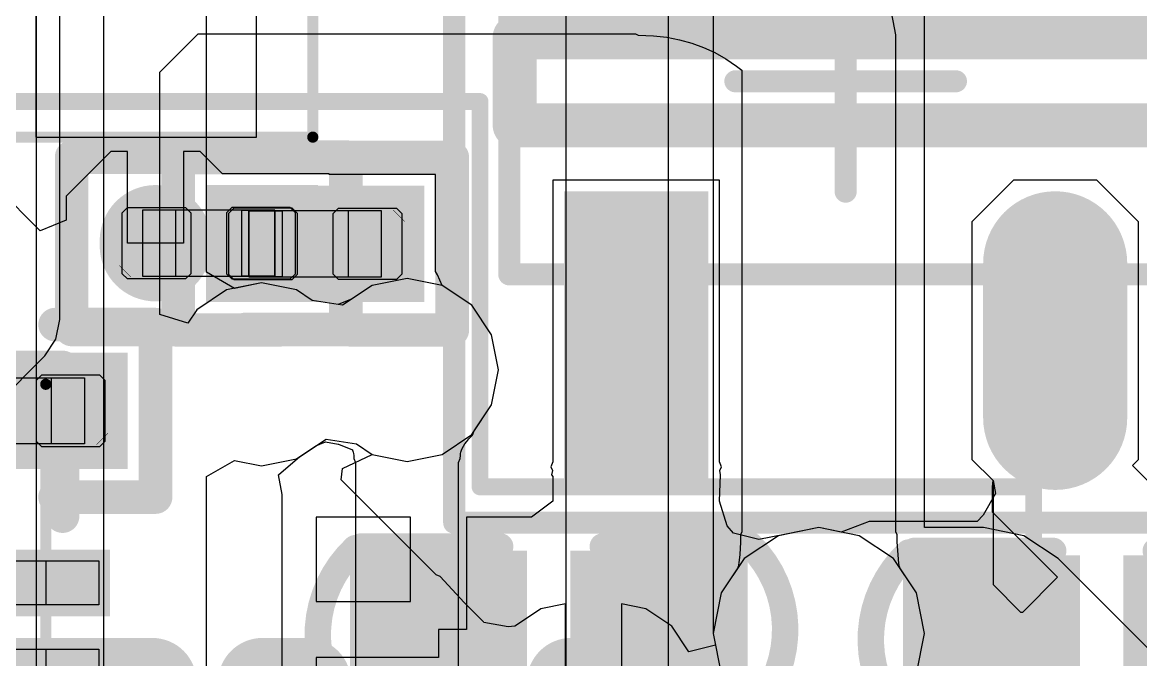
# Model space of a CAD drawing. Header units: millimetres. Extents: x 0 to 11.7, y 0 to 8.3.
# Drawn here: x 5.5896 to 5.7892, y 3.1336 to 3.2473 of the extents above; entities that cross this region are included whole.
import ezdxf

# ---------------------------------------------------------------- set-up
doc = ezdxf.new("R2010")
doc.units = ezdxf.units.MM
doc.header["$MEASUREMENT"] = 0
for name, color, linetype in [('BottomLayer', 5, 'Continuous'), ('BottomOverlay', 54, 'Continuous'), ('BottomPaste', 16, 'Continuous'), ('BottomSolder', 6, 'Continuous'), ('ConnectLayer', 7, 'Continuous'), ('Mechanical13', 56, 'Continuous'), ('Mechanical15', 56, 'Continuous'), ('Mechanical4', 56, 'Continuous'), ('Mechanical5', 56, 'Continuous'), ('TopLayer', 1, 'Continuous'), ('TopOverlay', 2, 'Continuous'), ('TopPaste', 8, 'Continuous'), ('TopSolder', 216, 'Continuous')]:
    doc.layers.add(name, color=color, linetype=linetype)

# ---------------------------------------------------------------- blocks, each defined once
blk = doc.blocks.new('C0402_B_7')
at = {"layer": 'BottomLayer'}
for points in [[(0.01168, 0.0059), (0.01168, 0.02952), (-0.0084, 0.0059), (-0.0084, 0.02952)], [(0.01168, -0.03347), (0.01168, -0.00985), (-0.0084, -0.03347), (-0.0084, -0.00985)]]:
    blk.add_solid(points, dxfattribs=at)
at = {"layer": 'BottomOverlay', "const_width": 0.00472}
for points in [[(-0.01436, 0.03303, -0.424007), (0.01615, 0.03252)], [(0.01664, -0.03797, -0.424007), (-0.01387, -0.03746)]]:
    blk.add_lwpolyline(points, format="xyb", dxfattribs=at)
at = {"layer": 'BottomOverlay', "const_width": 0.00236}
for points in [[(-0.01554, 0.03303, 1), (-0.01318, 0.03303, 1)], [(0.01497, 0.03252, 1), (0.01733, 0.03252, 1)], [(-0.01535, 0.03149, 1), (-0.01299, 0.03149, 1)], [(0.01527, 0.03149, 1), (0.01763, 0.03149, 1)], [(-0.01535, 0.00669, 1), (-0.01299, 0.00669, 1)], [(0.01527, 0.00669, 1), (0.01763, 0.00669, 1)], [(-0.01535, -0.01163, 1), (-0.01299, -0.01163, 1)], [(0.01527, -0.01163, 1), (0.01763, -0.01163, 1)], [(-0.01535, -0.03644, 1), (-0.01299, -0.03644, 1)], [(-0.01505, -0.03746, 1), (-0.01269, -0.03746, 1)], [(0.01527, -0.03644, 1), (0.01763, -0.03644, 1)], [(0.01546, -0.03797, 1), (0.01782, -0.03797, 1)]]:
    blk.add_lwpolyline(points, format="xyb", close=True, dxfattribs=at)
at = {"layer": 'BottomOverlay', "const_width": 0.00472}
for points in [[(-0.01417, 0.03149), (-0.01417, 0.00669)], [(0.01645, 0.03149), (0.01645, 0.00669)], [(-0.01417, -0.01163), (-0.01417, -0.03644)], [(0.01645, -0.01163), (0.01645, -0.03644)]]:
    blk.add_lwpolyline(points, dxfattribs=at)
at = {"layer": 'BottomPaste'}
for points in [[(0.01168, 0.0059), (0.01168, 0.02952), (-0.0084, 0.0059), (-0.0084, 0.02952)], [(0.01168, -0.03347), (0.01168, -0.00985), (-0.0084, -0.03347), (-0.0084, -0.00985)]]:
    blk.add_solid(points, dxfattribs=at)
at = {"layer": 'BottomSolder'}
for points in [[(0.01568, 0.0019), (0.01568, 0.03352), (-0.0124, 0.0019), (-0.0124, 0.03352)], [(0.01568, -0.03747), (0.01568, -0.00585), (-0.0124, -0.03747), (-0.0124, -0.00585)]]:
    blk.add_solid(points, dxfattribs=at)
blk = doc.blocks.new('C0402_B_8')
at = {"layer": 'BottomLayer'}
for points in [[(0.01168, 0.0059), (0.01168, 0.02952), (-0.0084, 0.0059), (-0.0084, 0.02952)], [(0.01168, -0.03347), (0.01168, -0.00985), (-0.0084, -0.03347), (-0.0084, -0.00985)]]:
    blk.add_solid(points, dxfattribs=at)
at = {"layer": 'BottomOverlay', "const_width": 0.00472}
for points in [[(-0.01436, 0.03303, -0.424007), (0.01615, 0.03252)], [(0.01664, -0.03797, -0.424007), (-0.01387, -0.03746)]]:
    blk.add_lwpolyline(points, format="xyb", dxfattribs=at)
at = {"layer": 'BottomOverlay', "const_width": 0.00236}
for points in [[(-0.01554, 0.03303, 1), (-0.01318, 0.03303, 1)], [(0.01497, 0.03252, 1), (0.01733, 0.03252, 1)], [(-0.01535, 0.03149, 1), (-0.01299, 0.03149, 1)], [(0.01527, 0.03149, 1), (0.01763, 0.03149, 1)], [(-0.01535, 0.00669, 1), (-0.01299, 0.00669, 1)], [(0.01527, 0.00669, 1), (0.01763, 0.00669, 1)], [(-0.01535, -0.01163, 1), (-0.01299, -0.01163, 1)], [(0.01527, -0.01163, 1), (0.01763, -0.01163, 1)], [(-0.01535, -0.03644, 1), (-0.01299, -0.03644, 1)], [(-0.01505, -0.03746, 1), (-0.01269, -0.03746, 1)], [(0.01527, -0.03644, 1), (0.01763, -0.03644, 1)], [(0.01546, -0.03797, 1), (0.01782, -0.03797, 1)]]:
    blk.add_lwpolyline(points, format="xyb", close=True, dxfattribs=at)
at = {"layer": 'BottomOverlay', "const_width": 0.00472}
for points in [[(-0.01417, 0.03149), (-0.01417, 0.00669)], [(0.01645, 0.03149), (0.01645, 0.00669)], [(-0.01417, -0.01163), (-0.01417, -0.03644)], [(0.01645, -0.01163), (0.01645, -0.03644)]]:
    blk.add_lwpolyline(points, dxfattribs=at)
at = {"layer": 'BottomPaste'}
for points in [[(0.01168, 0.0059), (0.01168, 0.02952), (-0.0084, 0.0059), (-0.0084, 0.02952)], [(0.01168, -0.03347), (0.01168, -0.00985), (-0.0084, -0.03347), (-0.0084, -0.00985)]]:
    blk.add_solid(points, dxfattribs=at)
at = {"layer": 'BottomSolder'}
for points in [[(0.01568, 0.0019), (0.01568, 0.03352), (-0.0124, 0.0019), (-0.0124, 0.03352)], [(0.01568, -0.03747), (0.01568, -0.00585), (-0.0124, -0.03747), (-0.0124, -0.00585)]]:
    blk.add_solid(points, dxfattribs=at)
blk = doc.blocks.new('TPS61040_B_31')
at = {"layer": 'BottomLayer', "const_width": 0.01772}
blk.add_lwpolyline([(0.06204, 0.0379), (0.03448, 0.0379)], dxfattribs=at)
at = {"layer": 'BottomLayer', "const_width": 0.00886}
for points in [[(0.03005, 0.0379, 1), (0.03891, 0.0379, 1)], [(0.05761, 0.0379, 1), (0.06647, 0.0379, 1)]]:
    blk.add_lwpolyline(points, format="xyb", close=True, dxfattribs=at)
at = {"layer": 'BottomLayer'}
for points in [[(-0.0669, 0.04676), (-0.0669, 0.02904), (-0.02162, 0.04676), (-0.02162, 0.02904)], [(-0.0669, 0.00936), (-0.0669, -0.00836), (-0.02162, 0.00936), (-0.02162, -0.00836)], [(-0.0669, -0.02804), (-0.0669, -0.04576), (-0.02162, -0.02804), (-0.02162, -0.04576)], [(0.02562, -0.02804), (0.02562, -0.04576), (0.0709, -0.02804), (0.0709, -0.04576)]]:
    blk.add_solid(points, dxfattribs=at)
at = {"layer": 'BottomOverlay', "const_width": 0.00787}
for points in [[(0.00987, 0.05956), (-0.00587, 0.05956)], [(-0.00587, -0.05856), (-0.00587, 0.05956)], [(0.00987, -0.05856), (0.00987, 0.05956)], [(0.00987, -0.05856), (-0.00587, -0.05856)]]:
    blk.add_lwpolyline(points, dxfattribs=at)
at = {"layer": 'BottomOverlay'}
for points, const_width in [([(-0.00784, 0.05956, 1), (-0.00391, 0.05956, 1)], 0.00394), ([(-0.00784, 0.05956, 1), (-0.00391, 0.05956, 1)], 0.00394), ([(0.00791, 0.05956, 1), (0.01184, 0.05956, 1)], 0.00394), ([(0.00791, 0.05956, 1), (0.01184, 0.05956, 1)], 0.00394), ([(-0.00784, -0.05856, 1), (-0.00391, -0.05856, 1)], 0.00394), ([(-0.00784, -0.05856, 1), (-0.00391, -0.05856, 1)], 0.00394), ([(0.00791, -0.05856, 1), (0.01184, -0.05856, 1)], 0.00394), ([(0.00791, -0.05856, 1), (0.01184, -0.05856, 1)], 0.00394), ([(-0.03934, -0.07037, 1), (-0.04918, -0.07037, 1)], 0.00984), ([(-0.05164, -0.07037, 1), (-0.04672, -0.07037, 1)], 0.00492), ([(-0.0418, -0.07037, 1), (-0.03688, -0.07037, 1)], 0.00492)]:
    blk.add_lwpolyline(points, format="xyb", close=True, dxfattribs=dict(at, const_width=const_width))
at = {"layer": 'BottomPaste', "const_width": 0.01772}
blk.add_lwpolyline([(0.06204, 0.0379), (0.03448, 0.0379)], dxfattribs=at)
at = {"layer": 'BottomPaste', "const_width": 0.00886}
for points in [[(0.03005, 0.0379, 1), (0.03891, 0.0379, 1)], [(0.05761, 0.0379, 1), (0.06647, 0.0379, 1)]]:
    blk.add_lwpolyline(points, format="xyb", close=True, dxfattribs=at)
at = {"layer": 'BottomPaste'}
for points in [[(-0.0669, 0.04676), (-0.0669, 0.02904), (-0.02162, 0.04676), (-0.02162, 0.02904)], [(-0.0669, 0.00936), (-0.0669, -0.00836), (-0.02162, 0.00936), (-0.02162, -0.00836)], [(-0.0669, -0.02804), (-0.0669, -0.04576), (-0.02162, -0.02804), (-0.02162, -0.04576)], [(0.02562, -0.02804), (0.02562, -0.04576), (0.0709, -0.02804), (0.0709, -0.04576)]]:
    blk.add_solid(points, dxfattribs=at)
at = {"layer": 'BottomSolder', "const_width": 0.02572}
blk.add_lwpolyline([(0.06204, 0.0379), (0.03448, 0.0379)], dxfattribs=at)
at = {"layer": 'BottomSolder', "const_width": 0.01286}
for points in [[(0.02805, 0.0379, 1), (0.04091, 0.0379, 1)], [(0.05561, 0.0379, 1), (0.06847, 0.0379, 1)]]:
    blk.add_lwpolyline(points, format="xyb", close=True, dxfattribs=at)
at = {"layer": 'BottomSolder'}
for points in [[(-0.0709, 0.05076), (-0.0709, 0.02504), (-0.01762, 0.05076), (-0.01762, 0.02504)], [(-0.0709, 0.01336), (-0.0709, -0.01236), (-0.01762, 0.01336), (-0.01762, -0.01236)], [(-0.0709, -0.02404), (-0.0709, -0.04976), (-0.01762, -0.02404), (-0.01762, -0.04976)], [(0.02162, -0.02404), (0.02162, -0.04976), (0.0749, -0.02404), (0.0749, -0.04976)]]:
    blk.add_solid(points, dxfattribs=at)
at = {"layer": 'Mechanical13', "const_width": 0.00394}
for points in [[(-0.03245, -0.05954), (-0.03245, 0.06054)], [(0.03645, 0.06054), (-0.03245, 0.06054)], [(0.03645, -0.05954), (0.03645, 0.06054)], [(0.03645, -0.05954), (-0.03245, -0.05954)]]:
    blk.add_lwpolyline(points, dxfattribs=at)
at = {"layer": 'Mechanical13', "const_width": 0.00197}
for points in [[(-0.03343, 0.06054, 1), (-0.03146, 0.06054, 1)], [(-0.03343, 0.06054, 1), (-0.03146, 0.06054, 1)], [(0.03546, 0.06054, 1), (0.03743, 0.06054, 1)], [(0.03546, 0.06054, 1), (0.03743, 0.06054, 1)], [(-0.03343, -0.05954, 1), (-0.03146, -0.05954, 1)], [(-0.03343, -0.05954, 1), (-0.03146, -0.05954, 1)], [(0.03546, -0.05954, 1), (0.03743, -0.05954, 1)], [(0.03546, -0.05954, 1), (0.03743, -0.05954, 1)]]:
    blk.add_lwpolyline(points, format="xyb", close=True, dxfattribs=at)
at = {"layer": 'Mechanical15', "const_width": 0.00394}
for points in [[(-0.07674, -0.06938), (-0.07674, 0.07038)], [(0.08074, 0.07038), (-0.07674, 0.07038)], [(0.08074, -0.06938), (0.08074, 0.07038)], [(0.002, -0.01919), (0.002, 0.02019)], [(0.02169, 0.0005), (-0.01768, 0.0005)], [(0.08074, -0.06938), (-0.07674, -0.06938)]]:
    blk.add_lwpolyline(points, dxfattribs=at)
at = {"layer": 'Mechanical15', "const_width": 0.00197}
for points in [[(-0.07772, 0.07038, 1), (-0.07576, 0.07038, 1)], [(-0.07772, 0.07038, 1), (-0.07576, 0.07038, 1)], [(0.07976, 0.07038, 1), (0.08172, 0.07038, 1)], [(0.07976, 0.07038, 1), (0.08172, 0.07038, 1)], [(0.00102, 0.02019, 1), (0.00298, 0.02019, 1)], [(-0.01867, 0.0005, 1), (-0.0167, 0.0005, 1)], [(0.0207, 0.0005, 1), (0.02267, 0.0005, 1)], [(0.00102, -0.01919, 1), (0.00298, -0.01919, 1)], [(-0.07772, -0.06938, 1), (-0.07576, -0.06938, 1)], [(-0.07772, -0.06938, 1), (-0.07576, -0.06938, 1)], [(0.07976, -0.06938, 1), (0.08172, -0.06938, 1)], [(0.07976, -0.06938, 1), (0.08172, -0.06938, 1)]]:
    blk.add_lwpolyline(points, format="xyb", close=True, dxfattribs=at)
blk = doc.blocks.new('QFN_56_L7_0_W7_0_P0_40_TL_EP4_0_B_58')
at = {"layer": 'BottomLayer'}
for points in [[(0.0857, -0.15092), (0.09357, -0.15092), (0.0857, -0.12474), (0.09357, -0.12474)], [(0.10145, -0.15092), (0.10932, -0.15092), (0.10145, -0.12474), (0.10932, -0.12474)]]:
    blk.add_solid(points, dxfattribs=at)
at = {"layer": 'BottomOverlay', "const_width": 0.006}
for points in [[(0.14382, -0.11795), (0.14382, -0.14448)], [(0.1173, -0.14448), (0.14382, -0.14448)]]:
    blk.add_lwpolyline(points, dxfattribs=at)
at = {"layer": 'BottomOverlay', "const_width": 0.003}
for points in [[(0.1158, -0.14448, 1), (0.1188, -0.14448, 1)], [(0.14232, -0.14448, 1), (0.14532, -0.14448, 1)], [(0.14232, -0.14448, 1), (0.14532, -0.14448, 1)]]:
    blk.add_lwpolyline(points, format="xyb", close=True, dxfattribs=at)
at = {"layer": 'BottomPaste'}
for p, q in [((0.09357, -0.12474), (0.09357, -0.15092)), ((0.10145, -0.15092), (0.10145, -0.12474)), ((0.10932, -0.12474), (0.10932, -0.15092)), ((0.09357, -0.15092), (0.0857, -0.15092)), ((0.10932, -0.15092), (0.10145, -0.15092))]:
    blk.add_line(p, q, dxfattribs=at)
at = {"layer": 'BottomSolder'}
for points in [[(0.0837, -0.15292), (0.09557, -0.15292), (0.0837, -0.12274), (0.09557, -0.12274)], [(0.09945, -0.15292), (0.11132, -0.15292), (0.09945, -0.12274), (0.11132, -0.12274)]]:
    blk.add_solid(points, dxfattribs=at)
at = {"layer": 'Mechanical15'}
for p, q in [((0.09358, -0.12573), (0.09358, -0.14148)), ((0.10145, -0.14148), (0.10145, -0.12573)), ((0.10932, -0.12573), (0.10932, -0.14148)), ((0.09358, -0.14148), (0.0857, -0.14148)), ((0.10932, -0.14148), (0.10145, -0.14148))]:
    blk.add_line(p, q, dxfattribs=at)
at = {"layer": 'Mechanical15', "const_width": 0.002}
for points in [[(0.14082, 0.13411), (0.14082, -0.14148)], [(-0.13477, -0.14148), (0.14082, -0.14148)]]:
    blk.add_lwpolyline(points, dxfattribs=at)
at = {"layer": 'Mechanical15', "const_width": 0.001}
blk.add_lwpolyline([(0.14032, -0.14148, 1), (0.14132, -0.14148, 1)], format="xyb", close=True, dxfattribs=at)
blk.add_lwpolyline([(0.14032, -0.14148, 1), (0.14132, -0.14148, 1)], format="xyb", close=True, dxfattribs=at)
blk = doc.blocks.new('TF_SMD_H2_8____B_64')
at = {"layer": 'Mechanical15'}
for p, q in [((0.1898, 0.03515), (0.1898, -0.08296)), ((0.22917, -0.08296), (0.22917, 0.03515)), ((0.1898, -0.08296), (0.1898, -0.08296)), ((0.1898, -0.08296), (0.22917, -0.08296))]:
    blk.add_line(p, q, dxfattribs=at)
at = {"layer": 'Mechanical15', "const_width": 0.002}
for points in [[(0.23921, -0.08296), (0.23921, 0.09815)], [(-0.21, -0.08296), (0.23921, -0.08296)]]:
    blk.add_lwpolyline(points, dxfattribs=at)
at = {"layer": 'Mechanical15', "const_width": 0.001}
blk.add_lwpolyline([(0.23871, -0.08296, 1), (0.23971, -0.08296, 1)], format="xyb", close=True, dxfattribs=at)
blk.add_lwpolyline([(0.23871, -0.08296, 1), (0.23971, -0.08296, 1)], format="xyb", close=True, dxfattribs=at)
blk = doc.blocks.new('LCD_240_240_76')
at = {"layer": 'TopSolder', "const_width": 0.00794}
for points in [[(-0.14385, 0.41615, 1), (-0.13591, 0.41615, 1)], [(-0.12416, 0.41615, 1), (-0.11623, 0.41615, 1)], [(-0.11629, 0.41615, 1), (-0.10835, 0.41615, 1)], [(-0.09661, 0.41615, 1), (-0.08867, 0.41615, 1)], [(-0.08873, 0.41615, 1), (-0.08079, 0.41615, 1)], [(-0.06905, 0.41615, 1), (-0.06111, 0.41615, 1)], [(-0.06117, 0.41615, 1), (-0.05324, 0.41615, 1)], [(-0.04149, 0.41615, 1), (-0.03355, 0.41615, 1)], [(-0.03361, 0.41615, 1), (-0.02568, 0.41615, 1)]]:
    blk.add_lwpolyline(points, format="xyb", close=True, dxfattribs=at)
at = {"layer": 'TopSolder'}
for points in [[(-0.1202, 0.30109), (-0.11232, 0.30109), (-0.1202, 0.42409), (-0.11232, 0.42409)], [(-0.09264, 0.30109), (-0.08476, 0.30109), (-0.09264, 0.42409), (-0.08476, 0.42409)], [(-0.06508, 0.30109), (-0.0572, 0.30109), (-0.06508, 0.42409), (-0.0572, 0.42409)], [(-0.03752, 0.30109), (-0.02964, 0.30109), (-0.03752, 0.42409), (-0.02964, 0.42409)]]:
    blk.add_solid(points, dxfattribs=at)
blk = doc.blocks.new('R0201_77')
at = {"layer": 'Mechanical15', "const_width": 0.0001}
blk.add_lwpolyline([(0.01465, -0.006), (0.01665, -0.004)], dxfattribs=at)
at = {"layer": 'Mechanical15', "const_width": 0.00005}
for points in [[(0.01662, -0.004, 1), (0.01667, -0.004, 1)], [(0.01462, -0.006, 1), (0.01467, -0.006, 1)]]:
    blk.add_lwpolyline(points, format="xyb", close=True, dxfattribs=at)
at = {"layer": 'Mechanical4'}
for p, q in [((-0.01111, 0.00591), (0.01252, 0.00591)), ((-0.01111, -0.0059), (-0.01111, 0.00591)), ((0.01252, 0.00591), (0.01252, -0.0059)), ((0.01252, -0.0059), (-0.01111, -0.0059))]:
    blk.add_line(p, q, dxfattribs=at)
at = {"layer": 'Mechanical5'}
for p, q in [((-0.0052, 0.00591), (-0.01111, 0.00591)), ((-0.01111, 0.00591), (-0.01111, -0.0059)), ((-0.0052, -0.0059), (-0.0052, 0.00591)), ((0.00661, 0.00591), (0.01252, 0.00591)), ((0.00661, -0.0059), (0.00661, 0.00591)), ((0.01252, 0.00591), (0.01252, -0.0059)), ((-0.01111, -0.0059), (-0.0052, -0.0059)), ((0.01252, -0.0059), (0.00661, -0.0059))]:
    blk.add_line(p, q, dxfattribs=at)
at = {"layer": 'TopLayer'}
for points in [[(-0.01477, -0.00638), (-0.00284, -0.00638), (-0.01477, 0.00638), (-0.00284, 0.00638)], [(0.00425, -0.00638), (0.01618, -0.00638), (0.00425, 0.00638), (0.01618, 0.00638)]]:
    blk.add_solid(points, dxfattribs=at)
at = {"layer": 'TopOverlay', "const_width": 0.006}
for points in [[(-0.02377, 0.01538), (-0.00584, 0.01538)], [(-0.02377, -0.01538), (-0.02377, 0.01538)], [(0.00725, 0.01538), (0.02518, 0.01538)], [(0.02518, -0.01538), (0.02518, 0.01538)], [(-0.02377, -0.01538), (-0.00584, -0.01538)], [(0.00725, -0.01538), (0.02518, -0.01538)]]:
    blk.add_lwpolyline(points, dxfattribs=at)
at = {"layer": 'TopOverlay', "const_width": 0.003}
for points in [[(-0.02527, 0.01538, 1), (-0.02227, 0.01538, 1)], [(-0.02527, 0.01538, 1), (-0.02227, 0.01538, 1)], [(-0.00734, 0.01538, 1), (-0.00434, 0.01538, 1)], [(0.00575, 0.01538, 1), (0.00875, 0.01538, 1)], [(0.02368, 0.01538, 1), (0.02668, 0.01538, 1)], [(0.02368, 0.01538, 1), (0.02668, 0.01538, 1)], [(-0.02527, -0.01538, 1), (-0.02227, -0.01538, 1)], [(-0.02527, -0.01538, 1), (-0.02227, -0.01538, 1)], [(-0.00734, -0.01538, 1), (-0.00434, -0.01538, 1)], [(0.00575, -0.01538, 1), (0.00875, -0.01538, 1)], [(0.02368, -0.01538, 1), (0.02668, -0.01538, 1)], [(0.02368, -0.01538, 1), (0.02668, -0.01538, 1)]]:
    blk.add_lwpolyline(points, format="xyb", close=True, dxfattribs=at)
at = {"layer": 'TopPaste'}
for p, q in [((-0.01477, 0.00543), (-0.01383, 0.00638)), ((-0.01383, 0.00638), (-0.00343, 0.00638)), ((-0.00343, 0.00638), (-0.00248, 0.00543)), ((0.00484, 0.00638), (0.00389, 0.00543)), ((0.01524, 0.00638), (0.00484, 0.00638)), ((0.01618, 0.00543), (0.01524, 0.00638)), ((-0.01477, -0.00543), (-0.01477, 0.00543)), ((-0.00248, 0.00543), (-0.00248, -0.00543)), ((0.00389, 0.00543), (0.00389, -0.00543)), ((0.01618, -0.00543), (0.01618, 0.00543)), ((-0.01383, -0.00638), (-0.01477, -0.00543)), ((-0.00248, -0.00543), (-0.00343, -0.00638)), ((0.00389, -0.00543), (0.00484, -0.00638)), ((0.01524, -0.00638), (0.01618, -0.00543)), ((-0.00343, -0.00638), (-0.01383, -0.00638)), ((0.00484, -0.00638), (0.01524, -0.00638))]:
    blk.add_line(p, q, dxfattribs=at)
for points in [[(-0.01477, -0.00638), (-0.00284, -0.00638), (-0.01477, 0.00638), (-0.00284, 0.00638)], [(0.00425, -0.00638), (0.01618, -0.00638), (0.00425, 0.00638), (0.01618, 0.00638)]]:
    blk.add_solid(points, dxfattribs=at)
at = {"layer": 'TopSolder'}
for points in [[(-0.01877, -0.01038), (0.00116, -0.01038), (-0.01877, 0.01038), (0.00116, 0.01038)], [(0.00025, -0.01038), (0.02018, -0.01038), (0.00025, 0.01038), (0.02018, 0.01038)]]:
    blk.add_solid(points, dxfattribs=at)
blk = doc.blocks.new('R0201_B_78')
at = {"layer": 'BottomLayer'}
for points in [[(-0.01477, -0.00638), (-0.00284, -0.00638), (-0.01477, 0.00638), (-0.00284, 0.00638)], [(0.00425, -0.00638), (0.01618, -0.00638), (0.00425, 0.00638), (0.01618, 0.00638)]]:
    blk.add_solid(points, dxfattribs=at)
at = {"layer": 'BottomOverlay', "const_width": 0.006}
for points in [[(-0.02377, -0.01538), (-0.02377, 0.01538)], [(-0.02377, 0.01538), (-0.00584, 0.01538)], [(0.00725, 0.01538), (0.02518, 0.01538)], [(0.02518, -0.01538), (0.02518, 0.01538)], [(-0.02377, -0.01538), (-0.00584, -0.01538)], [(0.00725, -0.01538), (0.02518, -0.01538)]]:
    blk.add_lwpolyline(points, dxfattribs=at)
at = {"layer": 'BottomOverlay', "const_width": 0.003}
for points in [[(-0.02527, 0.01538, 1), (-0.02227, 0.01538, 1)], [(-0.02527, 0.01538, 1), (-0.02227, 0.01538, 1)], [(-0.00734, 0.01538, 1), (-0.00434, 0.01538, 1)], [(0.00575, 0.01538, 1), (0.00875, 0.01538, 1)], [(0.02368, 0.01538, 1), (0.02668, 0.01538, 1)], [(0.02368, 0.01538, 1), (0.02668, 0.01538, 1)], [(-0.02527, -0.01538, 1), (-0.02227, -0.01538, 1)], [(-0.02527, -0.01538, 1), (-0.02227, -0.01538, 1)], [(-0.00734, -0.01538, 1), (-0.00434, -0.01538, 1)], [(0.00575, -0.01538, 1), (0.00875, -0.01538, 1)], [(0.02368, -0.01538, 1), (0.02668, -0.01538, 1)], [(0.02368, -0.01538, 1), (0.02668, -0.01538, 1)]]:
    blk.add_lwpolyline(points, format="xyb", close=True, dxfattribs=at)
at = {"layer": 'BottomPaste'}
for p, q in [((-0.01383, 0.00638), (-0.01477, 0.00543)), ((-0.00343, 0.00638), (-0.01383, 0.00638)), ((-0.00248, 0.00543), (-0.00343, 0.00638)), ((0.00389, 0.00543), (0.00484, 0.00638)), ((0.00484, 0.00638), (0.01524, 0.00638)), ((0.01524, 0.00638), (0.01618, 0.00543)), ((-0.01477, 0.00543), (-0.01477, -0.00543)), ((-0.00248, -0.00543), (-0.00248, 0.00543)), ((0.00389, -0.00543), (0.00389, 0.00543)), ((0.01618, 0.00543), (0.01618, -0.00543)), ((-0.01477, -0.00543), (-0.01383, -0.00638)), ((-0.00343, -0.00638), (-0.00248, -0.00543)), ((0.00484, -0.00638), (0.00389, -0.00543)), ((0.01618, -0.00543), (0.01524, -0.00638)), ((-0.01383, -0.00638), (-0.00343, -0.00638)), ((0.01524, -0.00638), (0.00484, -0.00638))]:
    blk.add_line(p, q, dxfattribs=at)
for points in [[(-0.01477, -0.00638), (-0.00284, -0.00638), (-0.01477, 0.00638), (-0.00284, 0.00638)], [(0.00425, -0.00638), (0.01618, -0.00638), (0.00425, 0.00638), (0.01618, 0.00638)]]:
    blk.add_solid(points, dxfattribs=at)
at = {"layer": 'BottomSolder'}
for points in [[(-0.01877, -0.01038), (0.00116, -0.01038), (-0.01877, 0.01038), (0.00116, 0.01038)], [(0.00025, -0.01038), (0.02018, -0.01038), (0.00025, 0.01038), (0.02018, 0.01038)]]:
    blk.add_solid(points, dxfattribs=at)
at = {"layer": 'Mechanical15', "const_width": 0.0001}
blk.add_lwpolyline([(0.01465, 0.006), (0.01665, 0.004)], dxfattribs=at)
at = {"layer": 'Mechanical15', "const_width": 0.00005}
for points in [[(0.01462, 0.006, 1), (0.01467, 0.006, 1)], [(0.01662, 0.004, 1), (0.01667, 0.004, 1)]]:
    blk.add_lwpolyline(points, format="xyb", close=True, dxfattribs=at)
at = {"layer": 'Mechanical4'}
for p, q in [((0.01252, 0.0059), (-0.01111, 0.0059)), ((-0.01111, 0.0059), (-0.01111, -0.00591)), ((0.01252, -0.00591), (0.01252, 0.0059)), ((-0.01111, -0.00591), (0.01252, -0.00591))]:
    blk.add_line(p, q, dxfattribs=at)
at = {"layer": 'Mechanical5'}
for p, q in [((-0.01111, -0.00591), (-0.01111, 0.0059)), ((-0.01111, 0.0059), (-0.0052, 0.0059)), ((-0.0052, 0.0059), (-0.0052, -0.00591)), ((0.01252, 0.0059), (0.00661, 0.0059)), ((0.00661, 0.0059), (0.00661, -0.00591)), ((0.01252, -0.00591), (0.01252, 0.0059)), ((-0.0052, -0.00591), (-0.01111, -0.00591)), ((0.00661, -0.00591), (0.01252, -0.00591))]:
    blk.add_line(p, q, dxfattribs=at)
blk = doc.blocks.new('R0201_B_87')
at = {"layer": 'BottomLayer', "const_width": 0.01193}
blk.add_lwpolyline([(0.01022, 0.00041), (0.01022, -0.00041)], dxfattribs=at)
at = {"layer": 'BottomLayer', "const_width": 0.00597}
for points in [[(0.00723, 0.00041, 1), (0.0132, 0.00041, 1)], [(0.00723, -0.00041, 1), (0.0132, -0.00041, 1)]]:
    blk.add_lwpolyline(points, format="xyb", close=True, dxfattribs=at)
at = {"layer": 'BottomLayer'}
blk.add_solid([(-0.01477, -0.00638), (-0.00284, -0.00638), (-0.01477, 0.00638), (-0.00284, 0.00638)], dxfattribs=at)
at = {"layer": 'BottomOverlay', "const_width": 0.006}
for points in [[(-0.00584, 0.01538), (-0.02377, 0.01538)], [(-0.02377, 0.01538), (-0.02377, -0.01538)], [(0.02518, 0.01538), (0.00725, 0.01538)], [(0.02518, 0.01538), (0.02518, -0.01538)], [(-0.00584, -0.01538), (-0.02377, -0.01538)], [(0.02518, -0.01538), (0.00725, -0.01538)]]:
    blk.add_lwpolyline(points, dxfattribs=at)
at = {"layer": 'BottomOverlay', "const_width": 0.003}
for points in [[(-0.02527, 0.01538, 1), (-0.02227, 0.01538, 1)], [(-0.02527, 0.01538, 1), (-0.02227, 0.01538, 1)], [(-0.00734, 0.01538, 1), (-0.00434, 0.01538, 1)], [(0.00575, 0.01538, 1), (0.00875, 0.01538, 1)], [(0.02368, 0.01538, 1), (0.02668, 0.01538, 1)], [(0.02368, 0.01538, 1), (0.02668, 0.01538, 1)], [(-0.02527, -0.01538, 1), (-0.02227, -0.01538, 1)], [(-0.02527, -0.01538, 1), (-0.02227, -0.01538, 1)], [(-0.00734, -0.01538, 1), (-0.00434, -0.01538, 1)], [(0.00575, -0.01538, 1), (0.00875, -0.01538, 1)], [(0.02368, -0.01538, 1), (0.02668, -0.01538, 1)], [(0.02368, -0.01538, 1), (0.02668, -0.01538, 1)]]:
    blk.add_lwpolyline(points, format="xyb", close=True, dxfattribs=at)
at = {"layer": 'BottomPaste'}
for p, q in [((-0.01383, 0.00638), (-0.01477, 0.00543)), ((-0.00343, 0.00638), (-0.01383, 0.00638)), ((-0.00248, 0.00543), (-0.00343, 0.00638)), ((0.00389, 0.00543), (0.00484, 0.00638)), ((0.00484, 0.00638), (0.01524, 0.00638)), ((0.01524, 0.00638), (0.01618, 0.00543)), ((-0.01477, 0.00543), (-0.01477, -0.00543)), ((-0.00248, -0.00543), (-0.00248, 0.00543)), ((0.00389, -0.00543), (0.00389, 0.00543)), ((0.01618, 0.00543), (0.01618, -0.00543)), ((-0.01477, -0.00543), (-0.01383, -0.00638)), ((-0.00343, -0.00638), (-0.00248, -0.00543)), ((0.00484, -0.00638), (0.00389, -0.00543)), ((0.01618, -0.00543), (0.01524, -0.00638)), ((-0.01383, -0.00638), (-0.00343, -0.00638)), ((0.01524, -0.00638), (0.00484, -0.00638))]:
    blk.add_line(p, q, dxfattribs=at)
at = {"layer": 'BottomPaste', "const_width": 0.01193}
blk.add_lwpolyline([(0.01022, 0.00041), (0.01022, -0.00041)], dxfattribs=at)
at = {"layer": 'BottomPaste', "const_width": 0.00597}
for points in [[(0.00723, 0.00041, 1), (0.0132, 0.00041, 1)], [(0.00723, -0.00041, 1), (0.0132, -0.00041, 1)]]:
    blk.add_lwpolyline(points, format="xyb", close=True, dxfattribs=at)
at = {"layer": 'BottomPaste'}
blk.add_solid([(-0.01477, -0.00638), (-0.00284, -0.00638), (-0.01477, 0.00638), (-0.00284, 0.00638)], dxfattribs=at)
at = {"layer": 'BottomSolder', "const_width": 0.01993}
blk.add_lwpolyline([(0.01022, 0.00041), (0.01022, -0.00041)], dxfattribs=at)
at = {"layer": 'BottomSolder', "const_width": 0.00997}
for points in [[(0.00523, 0.00041, 1), (0.0152, 0.00041, 1)], [(0.00523, -0.00041, 1), (0.0152, -0.00041, 1)]]:
    blk.add_lwpolyline(points, format="xyb", close=True, dxfattribs=at)
at = {"layer": 'BottomSolder'}
blk.add_solid([(-0.01877, -0.01038), (0.00116, -0.01038), (-0.01877, 0.01038), (0.00116, 0.01038)], dxfattribs=at)
at = {"layer": 'Mechanical15', "const_width": 0.0001}
blk.add_lwpolyline([(0.01665, 0.004), (0.01465, 0.006)], dxfattribs=at)
at = {"layer": 'Mechanical15', "const_width": 0.00005}
for points in [[(0.01462, 0.006, 1), (0.01467, 0.006, 1)], [(0.01662, 0.004, 1), (0.01667, 0.004, 1)]]:
    blk.add_lwpolyline(points, format="xyb", close=True, dxfattribs=at)
at = {"layer": 'Mechanical4'}
for p, q in [((0.01252, 0.0059), (-0.01111, 0.0059)), ((-0.01111, 0.0059), (-0.01111, -0.00591)), ((0.01252, -0.00591), (0.01252, 0.0059)), ((-0.01111, -0.00591), (0.01252, -0.00591))]:
    blk.add_line(p, q, dxfattribs=at)
at = {"layer": 'Mechanical5'}
for p, q in [((-0.01111, -0.00591), (-0.01111, 0.0059)), ((-0.01111, 0.0059), (-0.0052, 0.0059)), ((-0.0052, 0.0059), (-0.0052, -0.00591)), ((0.01252, 0.0059), (0.00661, 0.0059)), ((0.00661, 0.0059), (0.00661, -0.00591)), ((0.01252, -0.00591), (0.01252, 0.0059)), ((-0.0052, -0.00591), (-0.01111, -0.00591)), ((0.00661, -0.00591), (0.01252, -0.00591))]:
    blk.add_line(p, q, dxfattribs=at)

msp = doc.modelspace()

# ---------------------------------------------------------------- linework, layer by layer
at = {"layer": 'BottomLayer'}
for p, q in [((5.76274, 3.16441), (5.76284, 3.16554)), ((5.76274, 3.15988), (5.76274, 3.16441)), ((5.76284, 3.16554), (5.76284, 3.14698)), ((5.77434, 3.14828), (5.76274, 3.15988)), ((5.76814, 3.14208), (5.77434, 3.14828)), ((5.76284, 3.14698), (5.76774, 3.14208)), ((5.76774, 3.14208), (5.76814, 3.14208))]:
    msp.add_line(p, q, dxfattribs=at)
at = {"layer": 'ConnectLayer'}
for p, q in [((5.59207, 3.40841), (5.59207, 2.99434)), ((5.62242, 3.20271), (5.62242, 3.37781)), ((5.68657, 3.37041), (5.68657, 3.00402)), ((5.70492, 3.00606), (5.70492, 3.36661)), ((5.62242, 3.20271), (5.62242, 3.31919)), ((5.60407, 3.31539), (5.60407, 3.12398)), ((5.59628, 3.19427), (5.59628, 3.30027)), ((5.75061, 3.15714), (5.75061, 3.26469)), ((5.71288, 3.25688), (5.71288, 3.13828)), ((5.74551, 3.24508), (5.74446, 3.25035)), ((5.61411, 3.23838), (5.62094, 3.24521)), ((5.62094, 3.24521), (5.69901, 3.24521)), ((5.69901, 3.24521), (5.6995, 3.24499)), ((5.6995, 3.24499), (5.70222, 3.24489)), ((5.70222, 3.24489), (5.70459, 3.24463)), ((5.70459, 3.24463), (5.70687, 3.24419)), ((5.70687, 3.24419), (5.70905, 3.24359)), ((5.70905, 3.24359), (5.71115, 3.24282)), ((5.74551, 3.15638), (5.74551, 3.24508)), ((5.71115, 3.24282), (5.71318, 3.24188)), ((5.71318, 3.24188), (5.71515, 3.24076)), ((5.71515, 3.24076), (5.71707, 3.23946)), ((5.61411, 3.19514), (5.61411, 3.23838)), ((5.71707, 3.23946), (5.71798, 3.23873)), ((5.71798, 3.23873), (5.71798, 3.15638)), ((5.59276, 3.21007), (5.56907, 3.23376)), ((5.60536, 3.22426), (5.59738, 3.21627)), ((5.60834, 3.22426), (5.60536, 3.22426)), ((5.60834, 3.20788), (5.60834, 3.22426)), ((5.62133, 3.22426), (5.61834, 3.22426)), ((5.61834, 3.22426), (5.61834, 3.20788)), ((5.62533, 3.22026), (5.62133, 3.22426)), ((5.64433, 3.22026), (5.62533, 3.22026)), ((5.64433, 3.22016), (5.64433, 3.22026)), ((5.66333, 3.22016), (5.64433, 3.22016)), ((5.66333, 3.20284), (5.66333, 3.22016)), ((5.71399, 3.21915), (5.68427, 3.21915)), ((5.68427, 3.21915), (5.68427, 3.1689)), ((5.71399, 3.1689), (5.71399, 3.21915)), ((5.7665, 3.21915), (5.75907, 3.21172)), ((5.78136, 3.21915), (5.7665, 3.21915)), ((5.78879, 3.21172), (5.78136, 3.21915)), ((5.59738, 3.21627), (5.59738, 3.21199)), ((5.59738, 3.21199), (5.59276, 3.21007)), ((5.75907, 3.21172), (5.75907, 3.1693)), ((5.78879, 3.1693), (5.78879, 3.21172)), ((5.61834, 3.20788), (5.60834, 3.20788)), ((5.62742, 3.19983), (5.62242, 3.20271)), ((5.62742, 3.19983), (5.62242, 3.20271)), ((5.65824, 3.20159), (5.652, 3.20035)), ((5.65824, 3.20159), (5.652, 3.20035)), ((5.65824, 3.20159), (5.652, 3.20035)), ((5.66449, 3.20035), (5.65824, 3.20159)), ((5.66449, 3.20035), (5.65824, 3.20159)), ((5.66449, 3.20035), (5.65824, 3.20159)), ((5.66366, 3.20224), (5.66333, 3.20284)), ((5.66449, 3.20035), (5.66366, 3.20224)), ((5.63224, 3.20079), (5.626, 3.19955)), ((5.63224, 3.20079), (5.62742, 3.19983)), ((5.63224, 3.20079), (5.62742, 3.19983)), ((5.63849, 3.19955), (5.63224, 3.20079)), ((5.63849, 3.19955), (5.63224, 3.20079)), ((5.63849, 3.19955), (5.63224, 3.20079)), ((5.652, 3.20035), (5.64671, 3.19681)), ((5.652, 3.20035), (5.64671, 3.19681)), ((5.652, 3.20035), (5.64847, 3.19799)), ((5.66978, 3.19681), (5.66449, 3.20035)), ((5.66978, 3.19681), (5.66449, 3.20035)), ((5.66978, 3.19681), (5.66449, 3.20035)), ((5.66978, 3.19681), (5.66449, 3.20035)), ((5.626, 3.19955), (5.62071, 3.19601)), ((5.64128, 3.19769), (5.63849, 3.19955)), ((5.64128, 3.19769), (5.63849, 3.19955)), ((5.64128, 3.19769), (5.63849, 3.19955)), ((5.64671, 3.19681), (5.64128, 3.19769)), ((5.64596, 3.19693), (5.64128, 3.19769)), ((5.64671, 3.19681), (5.64128, 3.19769)), ((5.64847, 3.19799), (5.64596, 3.19693)), ((5.62071, 3.19601), (5.61911, 3.19362)), ((5.67331, 3.19152), (5.66978, 3.19681)), ((5.67331, 3.19152), (5.66978, 3.19681)), ((5.67331, 3.19152), (5.66978, 3.19681)), ((5.67331, 3.19152), (5.66978, 3.19681)), ((5.59558, 3.19076), (5.59628, 3.19427)), ((5.61911, 3.19362), (5.61411, 3.19514)), ((5.59359, 3.18778), (5.59558, 3.19076)), ((5.67456, 3.18528), (5.67331, 3.19152)), ((5.67456, 3.18528), (5.67331, 3.19152)), ((5.67456, 3.18528), (5.67331, 3.19152)), ((5.67456, 3.18528), (5.67331, 3.19152)), ((5.57181, 3.166), (5.59359, 3.18778)), ((5.67331, 3.17904), (5.67456, 3.18528)), ((5.67331, 3.17904), (5.67456, 3.18528)), ((5.67331, 3.17904), (5.67456, 3.18528)), ((5.67331, 3.17904), (5.67456, 3.18528)), ((5.66978, 3.17374), (5.67331, 3.17904)), ((5.66978, 3.17374), (5.67331, 3.17904)), ((5.66978, 3.17374), (5.67331, 3.17904)), ((5.67023, 3.17442), (5.67331, 3.17904)), ((5.66449, 3.17021), (5.66978, 3.17374)), ((5.66449, 3.17021), (5.66978, 3.17374)), ((5.66449, 3.17021), (5.66978, 3.17374)), ((5.66992, 3.17363), (5.67023, 3.17442)), ((5.63849, 3.16941), (5.64378, 3.17294)), ((5.63849, 3.16941), (5.64198, 3.17174)), ((5.63911, 3.16983), (5.64378, 3.17294)), ((5.64198, 3.17174), (5.64366, 3.17244)), ((5.64366, 3.17244), (5.64595, 3.17204)), ((5.64378, 3.17294), (5.64921, 3.17207)), ((5.64378, 3.17294), (5.64921, 3.17207)), ((5.64595, 3.17204), (5.646, 3.17203)), ((5.646, 3.17203), (5.64849, 3.171)), ((5.64921, 3.17207), (5.652, 3.17021)), ((5.64921, 3.17207), (5.652, 3.17021)), ((5.66811, 3.17129), (5.66831, 3.17166)), ((5.66831, 3.17166), (5.66857, 3.17207)), ((5.66857, 3.17207), (5.6689, 3.17251)), ((5.6689, 3.17251), (5.6693, 3.17299)), ((5.6693, 3.17299), (5.66992, 3.17363)), ((5.63528, 3.16656), (5.63911, 3.16983)), ((5.64672, 3.16772), (5.652, 3.17021)), ((5.64849, 3.171), (5.64852, 3.17095)), ((5.64852, 3.17095), (5.64862, 3.17063)), ((5.64862, 3.17063), (5.64869, 3.17034)), ((5.64869, 3.17034), (5.64873, 3.17004)), ((5.64873, 3.17004), (5.64876, 3.16945)), ((5.652, 3.17021), (5.65824, 3.16897)), ((5.652, 3.17021), (5.65824, 3.16897)), ((5.652, 3.17021), (5.65203, 3.1702)), ((5.65203, 3.1702), (5.65824, 3.16897)), ((5.65824, 3.16897), (5.66449, 3.17021)), ((5.65824, 3.16897), (5.66449, 3.17021)), ((5.65824, 3.16897), (5.66449, 3.17021)), ((5.66773, 3.16945), (5.66776, 3.17004)), ((5.66776, 3.17004), (5.6678, 3.17034)), ((5.6678, 3.17034), (5.66787, 3.17063)), ((5.66787, 3.17063), (5.66797, 3.17095)), ((5.66797, 3.17095), (5.66811, 3.17129)), ((5.62242, 3.16624), (5.62742, 3.16912)), ((5.62242, 3.16624), (5.62742, 3.16912)), ((5.62742, 3.16912), (5.63224, 3.16817)), ((5.62742, 3.16912), (5.63224, 3.16817)), ((5.63224, 3.16817), (5.63849, 3.16941)), ((5.63224, 3.16817), (5.63849, 3.16941)), ((5.6465, 3.16569), (5.64672, 3.16772)), ((5.64876, 3.16945), (5.64907, 3.16878)), ((5.64907, 3.16878), (5.64907, 3.12388)), ((5.66742, 3.16878), (5.66773, 3.16945)), ((5.66742, 3.12768), (5.66742, 3.16878)), ((5.68427, 3.1689), (5.6839, 3.16799)), ((5.6839, 3.16799), (5.68418, 3.16732)), ((5.71436, 3.16799), (5.71399, 3.1689)), ((5.71408, 3.16732), (5.71436, 3.16799)), ((5.75907, 3.1693), (5.76284, 3.16554)), ((5.78772, 3.16823), (5.78879, 3.1693)), ((5.79585, 3.1601), (5.78772, 3.16823)), ((5.62242, 3.00424), (5.62242, 3.16624)), ((5.62242, 3.12778), (5.62242, 3.16624)), ((5.63598, 3.16305), (5.63528, 3.16656)), ((5.66343, 3.14875), (5.6465, 3.16569)), ((5.68418, 3.16732), (5.68405, 3.16659)), ((5.68405, 3.16659), (5.68427, 3.16628)), ((5.68427, 3.16628), (5.68427, 3.16187)), ((5.71399, 3.16187), (5.71421, 3.16659)), ((5.71421, 3.16659), (5.71408, 3.16732)), ((5.76284, 3.16554), (5.7633, 3.16322)), ((5.63598, 3.13047), (5.63598, 3.16305)), ((5.68427, 3.16187), (5.68046, 3.15901)), ((5.7154, 3.15748), (5.71399, 3.16187)), ((5.7633, 3.16322), (5.76109, 3.15934)), ((5.65884, 3.15901), (5.64202, 3.15901)), ((5.64202, 3.15901), (5.64202, 3.14397)), ((5.65884, 3.14397), (5.65884, 3.15901)), ((5.68046, 3.15901), (5.66884, 3.15901)), ((5.66884, 3.15901), (5.66884, 3.13897)), ((5.74073, 3.15822), (5.73573, 3.15635)), ((5.76, 3.15822), (5.74073, 3.15822)), ((5.74073, 3.15822), (5.74073, 3.15822)), ((5.76109, 3.15934), (5.76, 3.15822)), ((5.71652, 3.15615), (5.7154, 3.15748)), ((5.72102, 3.15501), (5.71652, 3.15615)), ((5.71775, 3.15584), (5.71774, 3.15453)), ((5.71798, 3.15638), (5.71775, 3.15584)), ((5.72452, 3.15571), (5.71841, 3.15162)), ((5.72564, 3.15593), (5.72102, 3.15501)), ((5.73174, 3.15714), (5.72452, 3.15571)), ((5.73174, 3.15714), (5.72564, 3.15593)), ((5.73896, 3.15571), (5.73174, 3.15714)), ((5.73573, 3.15635), (5.73174, 3.15714)), ((5.74508, 3.15162), (5.73896, 3.15571)), ((5.74574, 3.15584), (5.74551, 3.15638)), ((5.74575, 3.15462), (5.74574, 3.15584)), ((5.76114, 3.15714), (5.75061, 3.15714)), ((5.76836, 3.15571), (5.76114, 3.15714)), ((5.77448, 3.15162), (5.76836, 3.15571)), ((5.71774, 3.15453), (5.71765, 3.15238)), ((5.72102, 3.15501), (5.72102, 3.15501)), ((5.74601, 3.15074), (5.74575, 3.15462)), ((5.71765, 3.15238), (5.71749, 3.15084)), ((5.71841, 3.15162), (5.71432, 3.1455)), ((5.7173, 3.14996), (5.71432, 3.1455)), ((5.71739, 3.1503), (5.71729, 3.15003)), ((5.71729, 3.15003), (5.7173, 3.14996)), ((5.71743, 3.15048), (5.71739, 3.1503)), ((5.71749, 3.15084), (5.71743, 3.15048)), ((5.74917, 3.1455), (5.74508, 3.15162)), ((5.74606, 3.15048), (5.74601, 3.15074)), ((5.7461, 3.1503), (5.74606, 3.15048)), ((5.74619, 3.15003), (5.7461, 3.1503)), ((5.74619, 3.14996), (5.74619, 3.15003)), ((5.74917, 3.1455), (5.74619, 3.14996)), ((5.80741, 3.11869), (5.77448, 3.15162)), ((5.66415, 3.14842), (5.66343, 3.14875)), ((5.66841, 3.14377), (5.66415, 3.14842)), ((5.64202, 3.14397), (5.65884, 3.14397)), ((5.67187, 3.14032), (5.66841, 3.14377)), ((5.71432, 3.1455), (5.71288, 3.13828)), ((5.71432, 3.1455), (5.71288, 3.13828)), ((5.75061, 3.13828), (5.74917, 3.1455)), ((5.75061, 3.13828), (5.74917, 3.1455)), ((5.68212, 3.14266), (5.67814, 3.14)), ((5.6865, 3.14353), (5.68212, 3.14266)), ((5.6865, 3.07597), (5.6865, 3.14353)), ((5.70087, 3.14266), (5.6965, 3.14353)), ((5.6965, 3.14353), (5.6965, 3.07597)), ((5.70548, 3.13958), (5.70087, 3.14266)), ((5.67193, 3.14022), (5.67187, 3.14032)), ((5.67187, 3.14032), (5.67187, 3.14032)), ((5.67629, 3.13947), (5.67193, 3.14022)), ((5.67814, 3.14), (5.67746, 3.13957)), ((5.66884, 3.13897), (5.66384, 3.13897)), ((5.66384, 3.13897), (5.66384, 3.13397)), ((5.67746, 3.13957), (5.67629, 3.13947)), ((5.70856, 3.13497), (5.70548, 3.13958)), ((5.71288, 3.13828), (5.71432, 3.13106)), ((5.71288, 3.13828), (5.71432, 3.13106)), ((5.71288, 3.13828), (5.71329, 3.1362)), ((5.74917, 3.13106), (5.75061, 3.13828)), ((5.74917, 3.13106), (5.75061, 3.13828)), ((5.71329, 3.1362), (5.70856, 3.13497)), ((5.66384, 3.13397), (5.64202, 3.13397)), ((5.64202, 3.13397), (5.64202, 3.11893))]:
    msp.add_line(p, q, dxfattribs=at)
at = {"layer": 'TopOverlay', "const_width": 0.003}
for points in [[(5.4775, 3.23316), (5.67127, 3.23316)], [(5.67127, 3.16441), (5.67127, 3.23316)], [(5.67127, 3.16441), (5.77009, 3.16441)], [(5.77009, 2.98369), (5.77009, 3.16441)]]:
    msp.add_lwpolyline(points, dxfattribs=at)
at = {"layer": 'TopOverlay', "const_width": 0.0015}
for points in [[(5.67052, 3.23316, 1), (5.67202, 3.23316, 1)], [(5.67052, 3.23316, 1), (5.67202, 3.23316, 1)], [(5.67052, 3.16441, 1), (5.67202, 3.16441, 1)], [(5.67052, 3.16441, 1), (5.67202, 3.16441, 1)], [(5.76934, 3.16441, 1), (5.77084, 3.16441, 1)], [(5.76934, 3.16441, 1), (5.77084, 3.16441, 1)]]:
    msp.add_lwpolyline(points, format="xyb", close=True, dxfattribs=at)

# ---------------------------------------------------------------- block references
for name, p in [('LCD_240_240_76', (5.72508, 2.71338)), ('TF_SMD_H2_8____B_64', (5.40221, 3.30977))]:
    msp.add_blockref(name, p)
for name, p, rotation in [('TPS61040_B_31', (5.73603, 3.23877), 270), ('R0201_B_87', (5.62356, 3.20788), 180), ('R0201_B_78', (5.64114, 3.20778), 360), ('R0201_77', (5.58818, 3.17798), 360), ('QFN_56_L7_0_W7_0_P0_40_TL_EP4_0_B_58', (5.45228, 3.0419), 90), ('C0402_B_8', (5.68155, 3.13733), 90), ('C0402_B_7', (5.78026, 3.13654), 90)]:
    msp.add_blockref(name, p, dxfattribs=dict(rotation=rotation))

doc.saveas('drawing.dxf')
